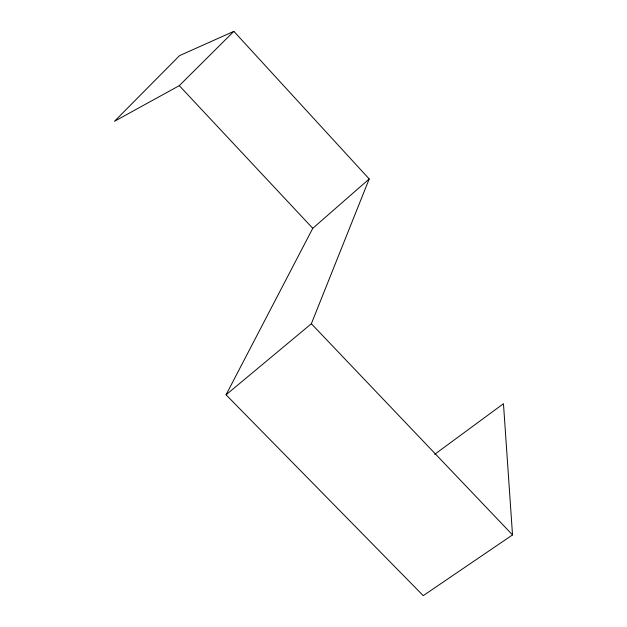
<?xml version="1.0" encoding="UTF-8"?>
<svg xmlns="http://www.w3.org/2000/svg" width="627" height="627" viewBox="0 0 627 627"><rect width="100%" height="100%" fill="white"/><g stroke="black" fill="none" stroke-linecap="round" stroke-linejoin="round"><path stroke-width="0.94" d="M434.668 454.348L503.465 403.725L512.525 534.909L423.233 595.65L226.049 394.806L311.353 323.744L369.201 178.969L233.855 31.35L179.541 55.638L114.475 121.293L179.291 85.656L233.855 31.35M226.049 394.806L312.763 228.314L369.201 178.969M311.353 323.744L512.525 534.909M179.291 85.656L312.763 228.314"/></g></svg>
